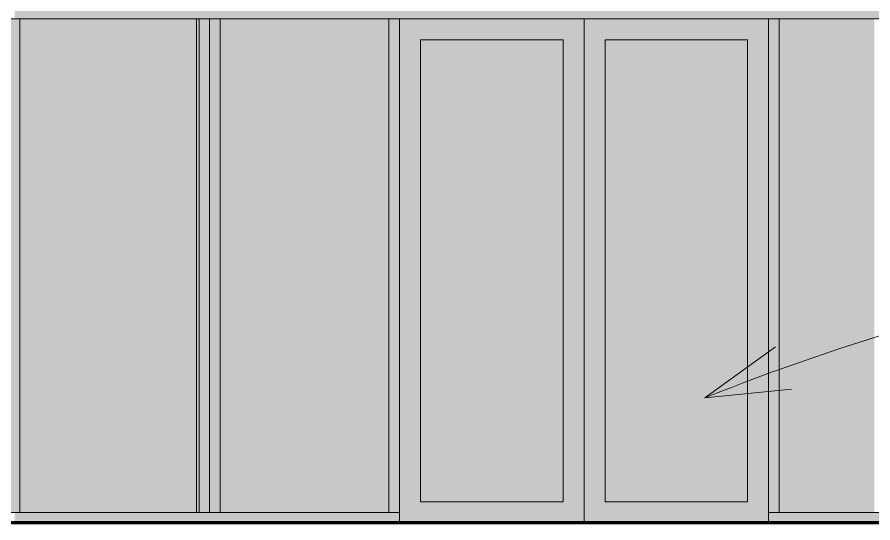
# Model space of a CAD drawing. Header units: inches. Extents: x 20478 to 36715, y -248 to 750.
# Drawn here: x 22615.9 to 22779.1, y 0 to 96.3 of the extents above; entities that cross this region are included whole.
import ezdxf

# ---------------------------------------------------------------- set-up
doc = ezdxf.new("R2010")
doc.units = ezdxf.units.IN
doc.header["$MEASUREMENT"] = 0
for name, color, linetype, lineweight in [('A-DOOR', 31, 'Continuous', 13), ('A-GLAZ-CWMG', 51, 'Continuous', 9), ('C-TOPO', 7, 'Continuous', 9), ('G-ANNO-TEXT', 231, 'Continuous', 9), ('I-WALL', 2, 'Continuous', 13)]:
    doc.layers.add(name, color=color, linetype=linetype, lineweight=lineweight)

# ---------------------------------------------------------------- blocks, each defined once
blk = doc.blocks.new('Rectangular Mullion - Rectangular Mullion 1-838589-Elevation - West')
at = {"layer": 'A-GLAZ-CWMG'}
h = blk.add_hatch(color=256, dxfattribs=at)
h.paths.add_polyline_path([(22650.12, 2), (22650.62, 2), (22650.62, 96), (22650.12, 96), (22650.12, 95.15)], flags=0)
h.paths.add_polyline_path([(22652.62, 2), (22654.62, 2), (22654.62, 96), (22652.62, 96), (22652.62, 95.15)], flags=0)
for p, q in [((22650.12, 2), (22650.12, 96)), ((22654.62, 96), (22654.62, 2))]:
    blk.add_line(p, q, dxfattribs=at)
blk = doc.blocks.new('Rectangular Mullion - Rectangular Mullion 1-779229-Elevation - West')
at = {"layer": 'A-GLAZ-CWMG'}
blk.add_hatch(color=256, dxfattribs=at).paths.add_polyline_path([(22651.62, 0), (22651.62, 2), (22615.43, 2), (22615.43, 0)], flags=0)
blk.add_line((22651.62, 2), (22615.43, 2), dxfattribs=at)
blk = doc.blocks.new('Rectangular Mullion - Rectangular Mullion 1-779231-Elevation - West')
at = {"layer": 'A-GLAZ-CWMG'}
blk.add_hatch(color=256, dxfattribs=at).paths.add_polyline_path([(22646.6, 96), (22651.62, 96), (22651.62, 98), (22615.43, 98), (22615.43, 96)], flags=0)
for p, q in [((22651.62, 98), (22615.43, 98)), ((22615.43, 96), (22651.62, 96))]:
    blk.add_line(p, q, dxfattribs=at)
blk = doc.blocks.new('Rectangular Mullion - Rectangular Mullion 1-827449-Elevation - West')
at = {"layer": 'A-GLAZ-CWMG'}
blk.add_hatch(color=256, dxfattribs=at).paths.add_polyline_path([(22616.43, 2), (22616.43, 96), (22614.43, 96), (22614.43, 2)], flags=0)
for p, q in [((22614.43, 96), (22616.43, 96)), ((22614.43, 96), (22614.43, 2)), ((22616.43, 2), (22616.43, 96)), ((22616.43, 2), (22614.43, 2))]:
    blk.add_line(p, q, dxfattribs=at)
blk = doc.blocks.new('Rectangular Mullion - Rectangular Mullion 1-1043391-Elevation - West')
at = {"layer": 'A-GLAZ-CWMG'}
blk.add_hatch(color=256, dxfattribs=at).paths.add_polyline_path([(22688.8, 0), (22688.8, 2), (22651.62, 2), (22651.62, 0)], flags=0)
for q in [(22651.62, 2), (22688.8, 0)]:
    blk.add_line((22688.8, 2), q, dxfattribs=at)
blk = doc.blocks.new('Door_Single_Storefront - one-1043393-Elevation - West')
at = {"layer": 'A-DOOR'}
h = blk.add_hatch(color=256, dxfattribs=at)
h.paths.add_polyline_path([(22723.99, 0), (22723.99, 96), (22688.8, 96), (22688.8, 0)], flags=0)
h.paths.add_polyline_path([(22719.99, 4), (22692.8, 4), (22692.8, 92), (22719.99, 92)], flags=0)
blk.add_hatch(color=256, dxfattribs=at).paths.add_polyline_path([(22692.8, 4), (22719.99, 4), (22719.99, 92), (22692.8, 92), (22692.8, 31.19)], flags=0)
for p, q in [((22723.99, 96), (22723.99, 0)), ((22692.8, 92), (22692.8, 4)), ((22692.8, 92), (22719.99, 92)), ((22719.99, 4), (22719.99, 92)), ((22692.8, 4), (22719.99, 4))]:
    blk.add_line(p, q, dxfattribs=at)
blk = doc.blocks.new('Door_Single_Storefront - one-1043399-Elevation - West')
at = {"layer": 'A-DOOR'}
h = blk.add_hatch(color=256, dxfattribs=at)
h.paths.add_polyline_path([(22759.18, 0), (22759.18, 96), (22723.99, 96), (22723.99, 0), (22734.05, 0)], flags=0)
h.paths.add_polyline_path([(22755.18, 4), (22727.99, 4), (22727.99, 92), (22755.18, 92), (22755.18, 20.15)], flags=0)
blk.add_hatch(color=256, dxfattribs=at).paths.add_polyline_path([(22727.99, 4), (22755.18, 4), (22755.18, 92), (22727.99, 92), (22727.99, 20.15)], flags=0)
for p, q in [((22723.99, 0), (22723.99, 96)), ((22727.99, 92), (22727.99, 4)), ((22727.99, 92), (22755.18, 92)), ((22755.18, 4), (22755.18, 92)), ((22727.99, 4), (22755.18, 4))]:
    blk.add_line(p, q, dxfattribs=at)
blk = doc.blocks.new('Rectangular Mullion - Rectangular Mullion 1-1043398-Elevation - West')
at = {"layer": 'A-GLAZ-CWMG'}
blk.add_hatch(color=256, dxfattribs=at).paths.add_polyline_path([(22795.43, 0), (22795.43, 2), (22759.18, 2), (22759.18, 0)], flags=0)
for p, q in [((22759.18, 0), (22759.18, 2)), ((22795.43, 2), (22759.18, 2)), ((22795.43, 2), (22795.43, 0))]:
    blk.add_line(p, q, dxfattribs=at)
blk = doc.blocks.new('Rectangular Mullion - Rectangular Mullion 1-1035741-Elevation - West')
at = {"layer": 'A-GLAZ-CWMG'}
blk.add_hatch(color=256, dxfattribs=at).paths.add_polyline_path([(22760.18, 96), (22793.43, 96), (22793.43, 98), (22760.18, 98)], flags=0)
for p, q in [((22793.43, 98), (22760.18, 98)), ((22793.43, 98), (22793.43, 96)), ((22760.18, 96), (22793.43, 96))]:
    blk.add_line(p, q, dxfattribs=at)

msp = doc.modelspace()

# ---------------------------------------------------------------- hatches: boundary and pattern name
at = {"layer": 'I-WALL'}
h = msp.add_hatch(color=256, dxfattribs=at)
h.paths.add_polyline_path([(22549.05281, 2), (22578.24031, 2), (22578.24031, 96), (22549.05281, 96), (22549.05281, 20.14573)], flags=0)
h.paths.add_polyline_path([(22650.11531, 2), (22650.11531, 96), (22616.42781, 96), (22616.42781, 2)], flags=0)
h.paths.add_polyline_path([(22614.42781, 2), (22614.42781, 96), (22580.24031, 96), (22580.24031, 2)], flags=0)
h.paths.add_polyline_path([(22779.30281, 98), (22779.30281, 142.75), (22778.80281, 142.75), (22778.80281, 134), (22761.17781, 134), (22761.17781, 99.16406), (22778.80281, 99.13894), (22778.80281, 98)], flags=0)
h.paths.add_polyline_path([(22724.99031, 99.16406), (22759.17781, 99.16406), (22759.17781, 134), (22733.77294, 134), (22733.75292, 130.58264), (22733.51707, 128.36144), (22732.85949, 126.1937), (22731.6428, 123.98773), (22730.02836, 122.11198), (22728.43978, 120.80826), (22726.36514, 119.69934), (22724.99031, 119.28229), (22724.99031, 113.90239)], flags=0)
h.paths.add_polyline_path([(22722.99031, 99.16406), (22722.99031, 118.9058), (22721.77294, 118.7859), (22719.2281, 119.07828), (22717.18073, 119.69934), (22715.10555, 120.80871), (22713.22517, 122.37675), (22711.72634, 124.24806), (22710.6555, 126.29549), (22709.97767, 128.70717), (22709.77294, 131.01226), (22709.77294, 134), (22701.15801, 134), (22701.15801, 127.37502), (22700.90214, 124.95056), (22700.24457, 122.78282), (22699.02787, 120.57685), (22697.41344, 118.7011), (22695.82485, 117.39738), (22693.75021, 116.28846), (22691.4991, 115.60559), (22690.17781, 115.47546), (22690.17781, 99.16406), (22704.70329, 99.16406)], flags=0)
h = msp.add_hatch(color=256, dxfattribs=at)
h.paths.add_polyline_path([(22654.61531, 2), (22686.80281, 2), (22686.80281, 96), (22654.61531, 96), (22654.61531, 92)], flags=0)
h.paths.add_polyline_path([(22779.30281, 2), (22779.30281, 96), (22761.17781, 96), (22761.17781, 2)], flags=0)
h.paths.add_polyline_path([(22787.30281, 2), (22793.42781, 2), (22793.42781, 96), (22787.30281, 96), (22787.30281, 20.14573)], flags=0)

# ---------------------------------------------------------------- linework, layer by layer
at = {"layer": 'C-TOPO', "lineweight": 70}
for p, q in [((22734.05267, 0), (20848.57774, 0)), ((22859.69359, 0), (22734.05267, 0))]:
    msp.add_line(p, q, dxfattribs=at)
at = {"layer": 'C-TOPO'}
for q in [(20848.5791, 0), (22859.69238, 0)]:
    msp.add_line((22734.05273, 0), q, dxfattribs=at)
at = {"layer": 'G-ANNO-TEXT', "color": 145}
for q in [(22760.48985, 33.49263), (22763.52112, 25.47195)]:
    msp.add_line((22747.0387, 23.82586), q, dxfattribs=at)
msp.add_arc((22916.65627, -402.34963), 458.68908, 90, 111.7025238, dxfattribs=at)

# ---------------------------------------------------------------- block references
at = {"layer": 'A-DOOR'}
for name in ['Door_Single_Storefront - one-1043393-Elevation - West', 'Door_Single_Storefront - one-1043399-Elevation - West']:
    msp.add_blockref(name, (0, 0), dxfattribs=at)
at = {"layer": 'A-GLAZ-CWMG'}
for name, p in [('Rectangular Mullion - Rectangular Mullion 1-779231-Elevation - West', (0, 0)), ('Rectangular Mullion - Rectangular Mullion 1-779231-Elevation - West', (36.1875, 0)), ('Rectangular Mullion - Rectangular Mullion 1-779231-Elevation - West', (72.375, 0)), ('Rectangular Mullion - Rectangular Mullion 1-779231-Elevation - West', (108.5625, 0)), ('Rectangular Mullion - Rectangular Mullion 1-1035741-Elevation - West', (0, 0)), ('Rectangular Mullion - Rectangular Mullion 1-827449-Elevation - West', (0, 0)), ('Rectangular Mullion - Rectangular Mullion 1-838589-Elevation - West', (0, 0)), ('Rectangular Mullion - Rectangular Mullion 1-827449-Elevation - West', (36.1875, 0)), ('Rectangular Mullion - Rectangular Mullion 1-827449-Elevation - West', (72.375, 0)), ('Rectangular Mullion - Rectangular Mullion 1-827449-Elevation - West', (144.75, 0)), ('Rectangular Mullion - Rectangular Mullion 1-779229-Elevation - West', (0, 0)), ('Rectangular Mullion - Rectangular Mullion 1-1043391-Elevation - West', (0, 0)), ('Rectangular Mullion - Rectangular Mullion 1-1043398-Elevation - West', (0, 0))]:
    msp.add_blockref(name, p, dxfattribs=at)

doc.saveas('drawing.dxf')
